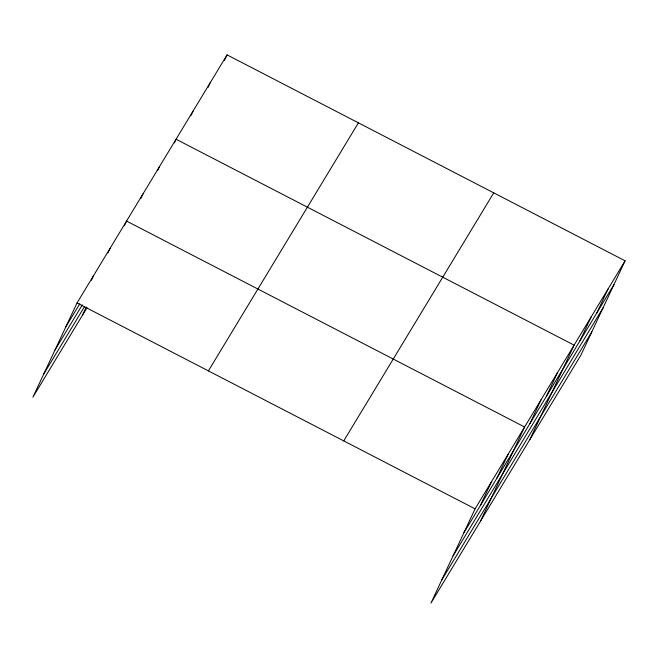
<?xml version="1.0" encoding="UTF-8"?>
<svg xmlns="http://www.w3.org/2000/svg" width="658" height="658" viewBox="0 0 658 658"><rect width="100%" height="100%" fill="white"/><g stroke="black" fill="none" stroke-linecap="round" stroke-linejoin="round"><path stroke-width="0.99" d="M625.1 260.815L475.092 508.856L430.941 603.115L580.948 355.065L625.1 260.815L227.059 54.885L77.052 302.935L32.9 397.185L87.045 307.656M91.404 280.234L93.551 275.644M107.904 252.952L110.051 248.362M82.398 315.33L86.321 306.973M124.403 225.669L126.558 221.08L524.599 427.001L480.447 521.259M140.902 198.379L143.057 193.789M157.838 170.175L159.557 166.507M174.337 142.893L176.056 139.225L574.097 345.146L529.945 439.404M190.91 115.701L193.057 111.112M207.912 87.588L210.058 82.998M224.477 60.396L227.059 54.885M480.422 505.426L491.592 481.574M496.922 478.144L508.099 454.283M529.92 423.571L541.098 399.719M546.42 396.289L557.597 372.428M579.92 340.893L591.098 317.033M596.921 312.78L608.099 288.928M65.874 326.787L79.799 303.766M54.992 350.023L82.324 304.827M43.782 373.958L84.52 306.595M208.405 370.89L358.413 122.84M343.739 440.901L493.747 192.86M463.923 532.709L613.922 284.667M453.041 555.944L603.041 307.903M441.822 579.879L591.83 331.838M77.052 302.935L475.092 508.856"/></g></svg>
